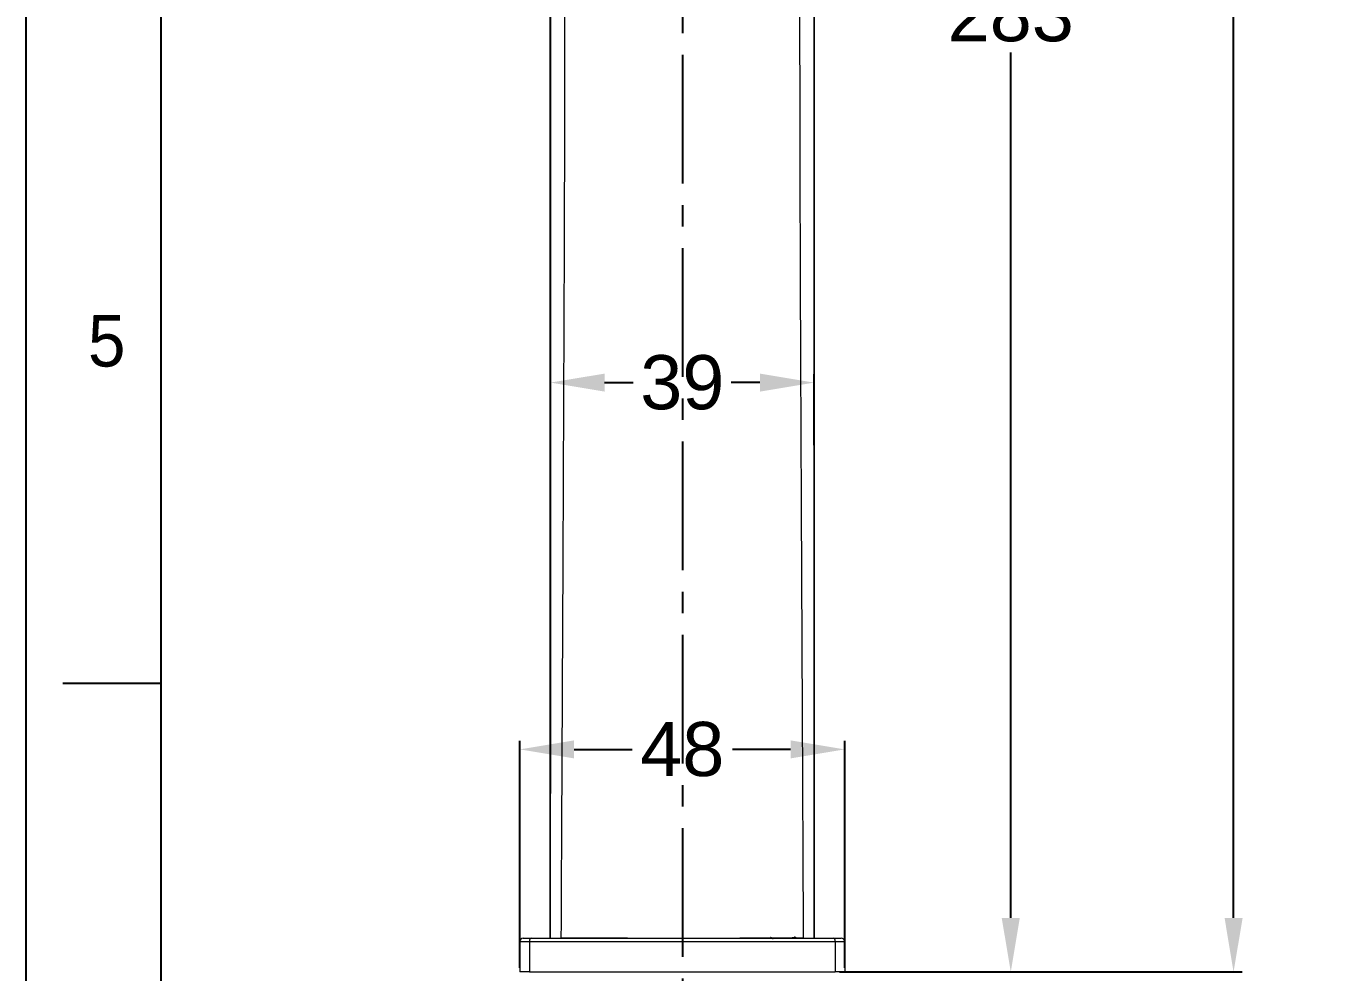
# Model space of a CAD drawing. Extents: x 16036 to 31646, y -36012 to -17126.
# Drawn here: x 16036.1 to 16228.2, y -17688.8 to -17548.9 of the extents above; entities that cross this region are included whole.
import ezdxf

# ---------------------------------------------------------------- set-up
doc = ezdxf.new("R2010")
doc.units = 0
doc.header["$MEASUREMENT"] = 0
doc.linetypes.add('CENTER2', pattern=[28.575, 19.05, -3.175, 3.175, -3.175])
doc.layers.get('0').update_dxf_attribs({"color": 3, "linetype": 'CONTINUOUS'})
doc.layers.get('DEFPOINTS').update_dxf_attribs({"linetype": 'CONTINUOUS'})
doc.layers.add('5', color=2, linetype='CONTINUOUS', lineweight=9)
doc.layers.add('CENTER', color=1, linetype='CENTER2')
doc.layers.add('FORM', color=7, linetype='CONTINUOUS')
doc.styles.add('ARIAL', font='arial.ttf')
doc.styles.get("Standard").update_dxf_attribs({"font": 'Gulim.ttf'})
doc.dimstyles.new('ISO-25', dxfattribs={"dimtxt": 8, "dimasz": 8, "dimexe": 1.25, "dimexo": 0.625, "dimgap": 1.5, "dimtad": 1, "dimtih": 1, "dimtoh": 1, "dimdec": 1, "dimdsep": 46, "dimtxsty": 'ARIAL', "dimcen": 0, "dimclrd": 3, "dimclre": 3, "dimclrt": 4, "dimadec": 0, "dimazin": 0, "dimtfac": 1, "dimtdec": 1, "dimtmove": 0, "dimatfit": 3, "dimfxl": 1, "dimarcsym": 0})

# ---------------------------------------------------------------- blocks, each defined once
blk = doc.blocks.new('*D93')
at = {"layer": '5', "color": 3, "lineweight": -2, "transparency": 16777216}
for p, q in [((16133.7, -17361.38), (16215.79, -17361.38)), ((16214.54, -17369.38), (16214.54, -17519.48)), ((16214.54, -17680.76), (16214.54, -17530.66)), ((16157.7, -17688.76), (16215.79, -17688.76))]:
    blk.add_line(p, q, dxfattribs=at)
at = {"layer": '5', "color": 3, "transparency": 16777216}
for points in [[(16213.21, -17369.38), (16215.88, -17369.38), (16214.54, -17361.38)], [(16213.21, -17680.76), (16215.88, -17680.76), (16214.54, -17688.76)]]:
    blk.add_solid(points, dxfattribs=at)
at = {"layer": 'DEFPOINTS', "color": 0, "transparency": 16777216}
for p in [(16133.08, -17361.38), (16214.54, -17361.38), (16157.08, -17688.76)]:
    blk.add_point(p, dxfattribs=at)
at = {"layer": '5', "color": 4, "transparency": 16777216, "insert": (16214.54, -17525.07), "char_height": 8, "attachment_point": 5, "style": 'ARIAL'}
blk.add_mtext('327.4', dxfattribs=at)
blk = doc.blocks.new('*D94')
at = {"layer": '5', "color": 3, "lineweight": -2, "transparency": 16777216}
for p, q in [((16152.7, -17405.76), (16182.87, -17405.76)), ((16181.62, -17413.76), (16181.62, -17541.68)), ((16181.62, -17680.76), (16181.62, -17552.85)), ((16156.3, -17688.76), (16182.87, -17688.76))]:
    blk.add_line(p, q, dxfattribs=at)
at = {"layer": '5', "color": 3, "transparency": 16777216}
for points in [[(16180.28, -17413.76), (16182.95, -17413.76), (16181.62, -17405.76)], [(16180.28, -17680.76), (16182.95, -17680.76), (16181.62, -17688.76)]]:
    blk.add_solid(points, dxfattribs=at)
at = {"layer": 'DEFPOINTS', "color": 0, "transparency": 16777216}
for p in [(16152.08, -17405.76), (16155.67, -17688.76), (16181.62, -17688.76)]:
    blk.add_point(p, dxfattribs=at)
at = {"layer": '5', "color": 4, "transparency": 16777216, "insert": (16181.62, -17547.26), "char_height": 8, "attachment_point": 5, "style": 'ARIAL'}
blk.add_mtext('283', dxfattribs=at)
blk = doc.blocks.new('*D95')
at = {"layer": '5', "color": 3, "lineweight": -2, "transparency": 16777216}
for p, q in [((16109.08, -17688.14), (16109.08, -17654.61)), ((16157.08, -17688.14), (16157.08, -17654.61)), ((16117.08, -17655.86), (16125.68, -17655.86)), ((16149.08, -17655.86), (16140.48, -17655.86))]:
    blk.add_line(p, q, dxfattribs=at)
at = {"layer": '5', "color": 3, "transparency": 16777216}
for points in [[(16117.08, -17654.53), (16117.08, -17657.19), (16109.08, -17655.86)], [(16149.08, -17654.53), (16149.08, -17657.19), (16157.08, -17655.86)]]:
    blk.add_solid(points, dxfattribs=at)
at = {"layer": 'DEFPOINTS', "color": 0, "transparency": 16777216}
for p in [(16157.08, -17655.86), (16109.08, -17688.76), (16157.08, -17688.76)]:
    blk.add_point(p, dxfattribs=at)
at = {"layer": '5', "color": 4, "transparency": 16777216, "insert": (16133.08, -17655.86), "char_height": 8, "attachment_point": 5, "style": 'ARIAL'}
blk.add_mtext('48', dxfattribs=at)
blk = doc.blocks.new('*D96')
at = {"layer": '5', "color": 3, "lineweight": -2, "transparency": 16777216}
for p, q in [((16113.6, -17610.9), (16113.6, -17600.4)), ((16121.6, -17601.65), (16125.84, -17601.65)), ((16144.56, -17601.65), (16140.32, -17601.65)), ((16152.56, -17610.9), (16152.56, -17600.4))]:
    blk.add_line(p, q, dxfattribs=at)
at = {"layer": '5', "color": 3, "transparency": 16777216}
for points in [[(16121.6, -17600.32), (16121.6, -17602.98), (16113.6, -17601.65)], [(16144.56, -17600.32), (16144.56, -17602.98), (16152.56, -17601.65)]]:
    blk.add_solid(points, dxfattribs=at)
at = {"layer": 'DEFPOINTS', "color": 0, "transparency": 16777216}
for p in [(16152.56, -17601.65), (16113.6, -17611.53), (16152.56, -17611.53)]:
    blk.add_point(p, dxfattribs=at)
at = {"layer": '5', "color": 4, "transparency": 16777216, "insert": (16133.08, -17601.65), "char_height": 8, "attachment_point": 5, "style": 'ARIAL'}
blk.add_mtext('39', dxfattribs=at)

msp = doc.modelspace()

# ---------------------------------------------------------------- linework, layer by layer
at = {"linetype": 'Continuous', "lineweight": 18}
for p, q in [((16109.08, -17684.26), (16109.08, -17688.76)), ((16109.58, -17683.76), (16110.75, -17683.76)), ((16110.75, -17683.76), (16155.41, -17683.76)), ((16155.41, -17683.76), (16156.58, -17683.76)), ((16157.08, -17684.26), (16157.08, -17688.76)), ((16110.48, -17688.76), (16109.08, -17688.76)), ((16110.48, -17688.76), (16155.67, -17688.76)), ((16157.08, -17688.76), (16155.67, -17688.76))]:
    msp.add_line(p, q, dxfattribs=at)
at = {"linetype": 'Continuous', "lineweight": 13}
for p, q in [((16109.08, -17684.26), (16110.48, -17684.26)), ((16110.48, -17684.26), (16110.48, -17688.76)), ((16110.48, -17684.26), (16155.67, -17684.26)), ((16155.67, -17684.26), (16155.67, -17688.76)), ((16155.67, -17684.26), (16157.08, -17684.26))]:
    msp.add_line(p, q, dxfattribs=at)
at = {"linetype": 'Continuous', "lineweight": 18}
for centre, start, end in [((16109.58, -17684.26), 90, 180), ((16156.58, -17684.26), 0, 90)]:
    msp.add_arc(centre, 0.5, start, end, dxfattribs=at)
at = {"linetype": 'Continuous', "lineweight": 13}
for centre, start_param, end_param in [((16110.75, -17684.26), 0, 1.570796), ((16155.41, -17684.26), 4.712389, 6.283185)]:
    msp.add_ellipse(centre, major_axis=(0, 0.5), ratio=0.531646, start_param=start_param, end_param=end_param, dxfattribs=at)
at = {"linetype": 'Continuous', "lineweight": 18}
for points, degree in [([(16113.58, -17683.76), (16113.58, -17679.93), (16113.58, -17671.97), (16113.58, -17659.07), (16113.58, -17645.45), (16113.58, -17631.59), (16113.58, -17618.24), (16113.58, -17605.94), (16113.58, -17594.79), (16113.58, -17584.68), (16113.58, -17575.52), (16113.58, -17567.22), (16113.58, -17559.67), (16113.58, -17552.79), (16113.58, -17546.47), (16113.58, -17540.62), (16113.58, -17535.14), (16113.58, -17529.93), (16113.58, -17524.86), (16113.58, -17519.62), (16113.58, -17513.99), (16113.58, -17507.9), (16113.58, -17501.29), (16113.58, -17494.09), (16113.58, -17486.24), (16113.58, -17477.66), (16113.58, -17468.14), (16113.58, -17457.71), (16113.58, -17446.41), (16113.58, -17438.34), (16113.58, -17434.16)], 3), ([(16152.58, -17434.16), (16152.58, -17439.27), (16152.58, -17449.27), (16152.58, -17463.41), (16152.58, -17477.44), (16152.58, -17491.28), (16152.58, -17505.47), (16152.58, -17520.77), (16152.58, -17537.45), (16152.58, -17555.71), (16152.58, -17575.2), (16152.58, -17594.07), (16152.58, -17611.12), (16152.58, -17626.35), (16152.58, -17640.11), (16152.58, -17652.63), (16152.58, -17664.03), (16152.58, -17674.43), (16152.58, -17680.76), (16152.58, -17683.76)], 3), ([(16146.13, -17683.61), (16146.31, -17683.72), (16146.49, -17683.82)], 2), ([(16150.06, -17683.82), (16149.87, -17683.71), (16149.68, -17683.6)], 2)]:
    msp.add_open_spline(points, degree=degree, dxfattribs=at)
for points, knots in [([(16113.58, -17434.17), (16113.58, -17437.95), (16113.58, -17445.16), (16113.59, -17455.46), (16113.59, -17464.72), (16113.6, -17472.96), (16113.6, -17480.17), (16113.6, -17486.67), (16113.6, -17492.76), (16113.61, -17498.82), (16113.61, -17504.88), (16113.61, -17516.39), (16113.61, -17533.37), (16113.61, -17553.07), (16113.61, -17570.07), (16113.61, -17584.15), (16113.6, -17597.7), (16113.6, -17607.7), (16113.6, -17614.57), (16113.59, -17618.87), (16113.59, -17623.84), (16113.59, -17629.51), (16113.59, -17635.87), (16113.59, -17643.41), (16113.59, -17652.21), (16113.58, -17662.38), (16113.58, -17673), (16113.58, -17680.24), (16113.58, -17683.76)], [0, 0, 0, 0, 0.045401, 0.086671, 0.12381, 0.156818, 0.185695, 0.21044, 0.23497, 0.258953, 0.283233, 0.30781, 0.397382, 0.487298, 0.544516, 0.601722, 0.656567, 0.707302, 0.721945, 0.739097, 0.759024, 0.781726, 0.807202, 0.835454, 0.872313, 0.913027, 0.957596, 1, 1, 1, 1]), ([(16152.58, -17683.76), (16152.58, -17680.49), (16152.57, -17673.78), (16152.57, -17663.97), (16152.57, -17654.7), (16152.57, -17646.47), (16152.57, -17639.26), (16152.57, -17632.76), (16152.57, -17626.66), (16152.57, -17620.6), (16152.56, -17614.54), (16152.56, -17603.03), (16152.56, -17586.05), (16152.55, -17566.35), (16152.55, -17549.35), (16152.55, -17535.27), (16152.55, -17521.72), (16152.55, -17511.72), (16152.55, -17504.86), (16152.55, -17500.55), (16152.56, -17495.58), (16152.56, -17489.91), (16152.56, -17483.55), (16152.56, -17476.02), (16152.57, -17467.22), (16152.57, -17457.05), (16152.57, -17445.93), (16152.58, -17438.2), (16152.58, -17434.17)], [0, 0, 0, 0, 0.039388, 0.080658, 0.117797, 0.150803, 0.179678, 0.204421, 0.228949, 0.252931, 0.27721, 0.301785, 0.391352, 0.481266, 0.538484, 0.595691, 0.650538, 0.701275, 0.715919, 0.733072, 0.753001, 0.775704, 0.801183, 0.829436, 0.866296, 0.907011, 0.951579, 1, 1, 1, 1]), ([(16124.98, -17683.76), (16124.43, -17683.76), (16121.17, -17683.76), (16117.91, -17683.76), (16115.2, -17683.76)], [0, 0, 0, 0, 0.168549, 1, 1, 1, 1]), ([(16150.96, -17683.76), (16148.25, -17683.76), (16145.13, -17683.76), (16142, -17683.76), (16141.59, -17683.76)], [0, 0, 0, 0, 0.868062, 1, 1, 1, 1]), ([(16148.38, -17683.76), (16148.43, -17683.76), (16148.47, -17683.76), (16148.8, -17683.73), (16149.07, -17683.71), (16149.33, -17683.69), (16149.37, -17683.68), (16149.46, -17683.67), (16149.57, -17683.65), (16149.64, -17683.64), (16149.66, -17683.63)], [0, 0, 0, 0, 0.064547, 0.064547, 0.532274, 0.532274, 0.649206, 0.649206, 0.766137, 1, 1, 1, 1])]:
    msp.add_open_spline(points, degree=3, knots=knots, dxfattribs=at)
at = {"linetype": 'Continuous', "lineweight": 13}
msp.add_open_spline([(16115.2, -17683.76), (16115.22, -17679.93), (16115.26, -17671.97), (16115.32, -17659.06), (16115.39, -17645.44), (16115.46, -17631.59), (16115.52, -17618.26), (16115.57, -17605.96), (16115.62, -17594.82), (16115.66, -17584.73), (16115.69, -17575.58), (16115.71, -17567.28), (16115.73, -17559.74), (16115.74, -17552.86), (16115.74, -17546.55), (16115.75, -17540.7), (16115.74, -17535.23), (16115.74, -17530.03), (16115.73, -17524.96), (16115.72, -17519.72), (16115.71, -17514.1), (16115.69, -17508.01), (16115.67, -17501.4), (16115.63, -17494.2), (16115.59, -17486.35), (16115.54, -17477.78), (16115.47, -17468.27), (16115.39, -17457.84), (16115.29, -17446.54), (16115.21, -17438.46), (16115.17, -17434.29)], degree=3, dxfattribs=at)
msp.add_open_spline([(16150.99, -17434.29), (16150.94, -17439.45), (16150.84, -17449.52), (16150.71, -17464.43), (16150.61, -17478.99), (16150.52, -17493.61), (16150.46, -17508.77), (16150.42, -17525), (16150.41, -17542.64), (16150.43, -17561.54), (16150.48, -17580.85), (16150.55, -17599.42), (16150.63, -17616.4), (16150.7, -17631.67), (16150.77, -17645.42), (16150.83, -17657.88), (16150.88, -17669.2), (16150.92, -17677.7), (16150.95, -17682.44), (16150.96, -17683.76)], degree=3, knots=[0, 0, 0, 0, 0.06204, 0.121155, 0.179262, 0.237142, 0.29703, 0.361691, 0.432361, 0.50918, 0.588953, 0.664524, 0.73242, 0.793169, 0.84803, 0.897794, 0.943, 0.984078, 1, 1, 1, 1], dxfattribs=at)
at = {"layer": 'CENTER'}
msp.add_line((16133.1, -17353.16), (16133.1, -17785.2), dxfattribs=at)
at = {"layer": 'FORM', "color": 7, "linetype": 'Continuous'}
for p, q in [((16036.1, -17126.1), (16036.1, -17966.1)), ((16056.1, -17646.1), (16041.57, -17646.1))]:
    msp.add_line(p, q, dxfattribs=at)
at = {"layer": 'FORM', "linetype": 'Continuous'}
msp.add_line((16056.1, -17946.1), (16056.1, -17146.1), dxfattribs=at)

# ---------------------------------------------------------------- texts
at = {"layer": 'FORM', "insert": (16048.03, -17595.52), "char_height": 7.62, "attachment_point": 5}
msp.add_mtext_dynamic_manual_height_columns('5', width=50, gutter_width=12.5, heights=[0], dxfattribs=at)

# ---------------------------------------------------------------- dimensions: what is measured, and where the dimension line sits
at = {"layer": '5'}
for base, p1, p2, picture, middle in [((16214.54, -17361.38), (16157.08, -17688.76), (16133.08, -17361.38), '*D93', (16214.54, -17525.07)), ((16181.62, -17688.76), (16152.08, -17405.76), (16155.67, -17688.76), '*D94', (16181.62, -17547.26))]:
    dim = msp.add_linear_dim(base=base, p1=p1, p2=p2, angle=90, dimstyle='ISO-25', dxfattribs=at)
    dim.commit()
    dim.dimension.update_dxf_attribs({"geometry": picture, "text_midpoint": middle})
for base, p1, p2, picture, middle in [((16152.56, -17601.65), (16113.6, -17611.53), (16152.56, -17611.53), '*D96', (16133.08, -17601.65)), ((16157.08, -17655.86), (16109.08, -17688.76), (16157.08, -17688.76), '*D95', (16133.08, -17655.86))]:
    dim = msp.add_linear_dim(base=base, p1=p1, p2=p2, dimstyle='ISO-25', override={"dimtad": 0}, dxfattribs=at)
    dim.commit()
    dim.dimension.update_dxf_attribs({"geometry": picture, "text_midpoint": middle})

doc.saveas('drawing.dxf')
